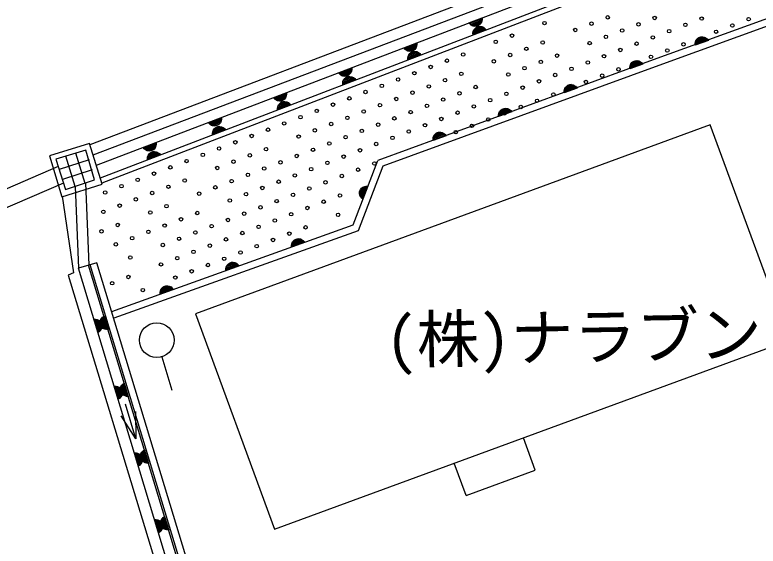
# Model space of a CAD drawing. Units: millimetres, scale not verified. Extents: x 40000 to 680000, y 20000 to 380000.
# Drawn here: x 485847 to 507158, y 293350 to 308576 of the extents above; entities that cross this region are included whole.
import ezdxf
from ezdxf.enums import TextEntityAlignment as Align

# ---------------------------------------------------------------- set-up
doc = ezdxf.new("R2010")
doc.units = ezdxf.units.MM
doc.header["$LTSCALE"] = 1000
doc.layers.add('M-BGD', color=7, linetype='Continuous', lineweight=25)
doc.styles.add('ＭＳ ゴシック', font='')
doc.styles.get('ＭＳ ゴシック').set_extended_font_data('MS Gothic')

msp = doc.modelspace()

# ---------------------------------------------------------------- linework, layer by layer
at = {"layer": 'M-BGD'}
for p, q in [((509829, 313161), (488000, 304850)), ((488089, 304563), (509936, 312881)), ((510001, 312598), (488181, 304262)), ((518417, 312457), (504250, 307325)), ((510086, 312258), (488293, 303897)), ((504318, 307137), (518427, 312248)), ((510140, 312118), (488337, 303753)), ((498867, 308344), (499241, 308487)), ((499240, 308460), (498885, 308325)), ((498904, 308305), (499240, 308433)), ((499235, 308405), (498928, 308287)), ((499235, 308394), (499214, 308339)), ((499242, 308439), (499235, 308394)), ((499241, 308487), (499242, 308439)), ((498898, 308307), (498867, 308344)), ((498934, 308279), (498898, 308307)), ((498986, 308252), (498934, 308279)), ((498953, 308270), (499225, 308374)), ((499319, 308187), (498983, 308058)), ((498983, 308031), (499338, 308167)), ((499212, 308342), (498986, 308256)), ((499036, 308245), (498986, 308252)), ((498988, 308086), (499296, 308204)), ((499270, 308221), (498998, 308117)), ((499009, 308152), (499042, 308190)), ((499012, 308149), (499238, 308236)), ((499085, 308248), (499036, 308245)), ((499038, 308249), (499178, 308302)), ((499042, 308190), (499080, 308221)), ((499185, 308242), (499046, 308189)), ((499080, 308221), (499138, 308244)), ((499143, 308270), (499085, 308248)), ((499138, 308244), (499187, 308246)), ((499181, 308301), (499143, 308270)), ((499214, 308339), (499181, 308301)), ((499187, 308246), (499237, 308240)), ((499237, 308240), (499289, 308213)), ((499289, 308213), (499326, 308185)), ((499326, 308185), (499356, 308147)), ((498981, 308053), (498989, 308097)), ((498983, 308004), (498981, 308053)), ((499356, 308147), (498983, 308004)), ((498989, 308097), (499009, 308152)), ((496999, 307631), (497373, 307773)), ((497372, 307747), (497017, 307611)), ((497373, 307773), (497374, 307725)), ((505356, 307758), (505364, 307802)), ((505357, 307709), (505356, 307758)), ((505357, 307736), (505715, 307866)), ((505733, 307846), (505357, 307709)), ((505697, 307886), (505358, 307763)), ((505364, 307791), (505673, 307904)), ((505364, 307802), (505386, 307857)), ((505648, 307921), (505374, 307822)), ((505386, 307857), (505419, 307895)), ((505388, 307853), (505616, 307936)), ((505419, 307895), (505458, 307925)), ((505563, 307944), (505423, 307893)), ((505458, 307925), (505516, 307946)), ((505516, 307946), (505566, 307948)), ((505566, 307948), (505615, 307940)), ((505615, 307940), (505667, 307912)), ((505667, 307912), (505703, 307884)), ((505703, 307884), (505733, 307846)), ((497029, 307593), (496999, 307631)), ((497066, 307565), (497029, 307593)), ((497035, 307591), (497372, 307720)), ((497367, 307691), (497059, 307574)), ((497118, 307538), (497066, 307565)), ((497085, 307557), (497357, 307660)), ((497343, 307629), (497117, 307542)), ((497167, 307531), (497118, 307538)), ((497217, 307534), (497167, 307531)), ((497170, 307536), (497309, 307589)), ((497318, 307525), (497179, 307471)), ((497213, 307504), (497271, 307526)), ((497275, 307556), (497217, 307534)), ((497271, 307526), (497320, 307529)), ((497313, 307587), (497275, 307556)), ((497346, 307625), (497313, 307587)), ((497320, 307529), (497370, 307522)), ((497366, 307680), (497346, 307625)), ((497374, 307725), (497366, 307680)), ((504250, 307325), (496254, 304401)), ((497114, 307335), (497122, 307380)), ((497116, 307287), (497114, 307335)), ((497453, 307470), (497116, 307340)), ((497116, 307313), (497471, 307450)), ((497489, 307430), (497116, 307287)), ((497122, 307369), (497429, 307487)), ((497122, 307380), (497142, 307435)), ((497403, 307504), (497131, 307400)), ((497142, 307435), (497175, 307473)), ((497145, 307432), (497371, 307518)), ((497175, 307473), (497213, 307504)), ((497370, 307522), (497422, 307495)), ((497422, 307495), (497459, 307468)), ((497459, 307468), (497489, 307430)), ((496408, 304245), (504318, 307137)), ((503476, 307075), (503485, 307119)), ((503853, 307163), (503477, 307026)), ((503478, 307053), (503835, 307183)), ((503817, 307203), (503479, 307080)), ((503484, 307108), (503793, 307221)), ((503485, 307119), (503506, 307174)), ((503768, 307238), (503494, 307139)), ((503506, 307174), (503539, 307211)), ((503508, 307170), (503736, 307253)), ((503539, 307211), (503578, 307242)), ((503683, 307261), (503543, 307210)), ((503578, 307242), (503637, 307263)), ((503637, 307263), (503686, 307265)), ((503686, 307265), (503735, 307257)), ((503735, 307257), (503787, 307229)), ((503787, 307229), (503823, 307201)), ((503823, 307201), (503853, 307163)), ((495131, 306917), (495504, 307060)), ((495161, 306879), (495131, 306917)), ((495504, 307033), (495149, 306897)), ((495167, 306877), (495503, 307006)), ((495498, 306977), (495191, 306860)), ((495217, 306843), (495488, 306947)), ((495475, 306915), (495249, 306828)), ((495477, 306911), (495445, 306873)), ((495498, 306966), (495477, 306911)), ((495506, 307011), (495498, 306966)), ((495504, 307060), (495506, 307011)), ((503477, 307026), (503476, 307075)), ((495197, 306852), (495161, 306879)), ((495249, 306824), (495197, 306852)), ((495299, 306818), (495249, 306824)), ((495249, 306596), (495604, 306733)), ((495622, 306713), (495249, 306569)), ((495586, 306752), (495250, 306623)), ((495255, 306652), (495562, 306770)), ((495255, 306663), (495275, 306718)), ((495536, 306787), (495264, 306682)), ((495275, 306718), (495308, 306756)), ((495278, 306714), (495504, 306801)), ((495348, 306820), (495299, 306818)), ((495302, 306822), (495441, 306875)), ((495308, 306756), (495346, 306787)), ((495451, 306808), (495312, 306754)), ((495346, 306787), (495404, 306809)), ((495406, 306843), (495348, 306820)), ((495404, 306809), (495453, 306812)), ((495445, 306873), (495406, 306843)), ((495453, 306812), (495503, 306805)), ((495503, 306805), (495555, 306778)), ((495555, 306778), (495592, 306750)), ((495592, 306750), (495622, 306713)), ((495247, 306618), (495255, 306663)), ((495249, 306569), (495247, 306618)), ((501973, 306479), (501597, 306343)), ((501598, 306370), (501955, 306500)), ((501937, 306520), (501599, 306397)), ((501604, 306425), (501914, 306538)), ((501605, 306436), (501626, 306491)), ((501888, 306555), (501615, 306456)), ((501626, 306491), (501660, 306528)), ((501629, 306487), (501856, 306570)), ((501660, 306528), (501699, 306558)), ((501803, 306577), (501663, 306527)), ((501699, 306558), (501757, 306580)), ((501757, 306580), (501806, 306582)), ((501806, 306582), (501856, 306574)), ((501856, 306574), (501907, 306546)), ((501907, 306546), (501943, 306518)), ((501943, 306518), (501973, 306479)), ((493262, 306203), (493636, 306346)), ((493635, 306319), (493280, 306183)), ((493299, 306164), (493635, 306292)), ((493630, 306263), (493323, 306146)), ((493630, 306253), (493609, 306198)), ((493637, 306297), (493630, 306253)), ((493636, 306346), (493637, 306297)), ((501596, 306392), (501605, 306436)), ((501597, 306343), (501596, 306392)), ((493293, 306166), (493262, 306203)), ((493329, 306138), (493293, 306166)), ((493381, 306111), (493329, 306138)), ((493348, 306129), (493620, 306233)), ((493607, 306201), (493381, 306115)), ((493431, 306104), (493381, 306111)), ((493719, 306035), (493383, 305906)), ((493388, 305935), (493695, 306053)), ((493669, 306070), (493397, 305965)), ((493408, 306001), (493441, 306039)), ((493411, 305997), (493637, 306084)), ((493480, 306107), (493431, 306104)), ((493433, 306108), (493573, 306161)), ((493441, 306039), (493479, 306070)), ((493584, 306090), (493445, 306037)), ((493479, 306070), (493537, 306092)), ((493538, 306129), (493480, 306107)), ((493537, 306092), (493587, 306095)), ((493576, 306160), (493538, 306129)), ((493609, 306198), (493576, 306160)), ((493587, 306095), (493636, 306088)), ((493636, 306088), (493688, 306061)), ((493688, 306061), (493725, 306033)), ((493725, 306033), (493755, 305996)), ((493380, 305901), (493388, 305945)), ((493382, 305852), (493380, 305901)), ((493382, 305879), (493737, 306015)), ((493755, 305996), (493382, 305852)), ((493388, 305945), (493408, 306001)), ((500057, 305837), (499719, 305714)), ((499725, 305742), (500034, 305855)), ((500008, 305872), (499735, 305773)), ((499747, 305808), (499780, 305845)), ((499749, 305804), (499976, 305887)), ((499780, 305845), (499819, 305875)), ((499924, 305894), (499784, 305843)), ((499819, 305875), (499877, 305897)), ((499877, 305897), (499926, 305899)), ((499926, 305899), (499976, 305891)), ((499976, 305891), (500028, 305863)), ((500028, 305863), (500064, 305835)), ((500064, 305835), (500093, 305796)), ((491394, 305490), (491767, 305632)), ((491767, 305605), (491412, 305470)), ((491767, 305632), (491769, 305584)), ((500093, 305796), (499717, 305660)), ((499717, 305708), (499725, 305753)), ((499717, 305660), (499717, 305708)), ((499718, 305687), (500075, 305816)), ((499725, 305753), (499747, 305808)), ((505786, 305425), (491024, 300011)), ((491424, 305452), (491394, 305490)), ((491461, 305424), (491424, 305452)), ((491430, 305450), (491767, 305578)), ((491762, 305550), (491454, 305432)), ((491513, 305397), (491461, 305424)), ((491480, 305415), (491752, 305519)), ((491738, 305487), (491512, 305401)), ((491562, 305390), (491513, 305397)), ((491612, 305393), (491562, 305390)), ((491565, 305394), (491704, 305448)), ((491670, 305415), (491612, 305393)), ((491708, 305446), (491670, 305415)), ((491741, 305484), (491708, 305446)), ((491761, 305539), (491741, 305484)), ((491769, 305584), (491761, 305539)), ((508049, 299253), (505786, 305425)), ((491513, 305183), (491521, 305228)), ((491515, 305135), (491513, 305183)), ((491515, 305162), (491870, 305298)), ((491888, 305278), (491515, 305135)), ((491852, 305318), (491516, 305189)), ((491521, 305217), (491828, 305335)), ((491521, 305228), (491541, 305283)), ((491802, 305352), (491530, 305248)), ((491541, 305283), (491574, 305321)), ((491544, 305280), (491770, 305367)), ((491574, 305321), (491612, 305352)), ((491717, 305373), (491578, 305320)), ((491612, 305352), (491670, 305374)), ((491670, 305374), (491720, 305377)), ((491720, 305377), (491769, 305371)), ((491769, 305371), (491821, 305344)), ((491821, 305344), (491858, 305316)), ((491858, 305316), (491888, 305278)), ((498129, 305189), (497855, 305090)), ((497869, 305121), (498097, 305204)), ((497900, 305162), (497939, 305192)), ((498044, 305211), (497904, 305160)), ((497939, 305192), (497997, 305214)), ((497997, 305214), (498047, 305216)), ((498047, 305216), (498096, 305208)), ((498096, 305208), (498148, 305180)), ((498148, 305180), (498184, 305151)), ((497837, 305025), (497845, 305070)), ((497838, 304977), (497837, 305025)), ((497838, 305004), (498196, 305133)), ((498214, 305113), (497838, 304977)), ((498178, 305154), (497839, 305031)), ((497845, 305059), (498154, 305172)), ((497845, 305070), (497867, 305125)), ((497867, 305125), (497900, 305162)), ((498184, 305151), (498214, 305113)), ((487988, 304890), (486836, 304535)), ((488347, 303720), (487988, 304890)), ((489525, 304776), (489899, 304919)), ((489556, 304738), (489525, 304776)), ((489899, 304892), (489544, 304756)), ((489562, 304736), (489898, 304865)), ((489893, 304836), (489586, 304719)), ((489612, 304702), (489883, 304806)), ((489870, 304774), (489644, 304687)), ((489872, 304770), (489840, 304732)), ((489893, 304825), (489872, 304770)), ((489901, 304870), (489893, 304825)), ((489899, 304919), (489901, 304870)), ((487886, 304701), (487025, 304437)), ((487866, 303746), (487599, 304613)), ((488134, 303844), (487886, 304701)), ((489592, 304710), (489556, 304738)), ((489644, 304683), (489592, 304710)), ((489694, 304676), (489644, 304683)), ((489648, 304444), (490003, 304581)), ((490021, 304561), (489648, 304418)), ((489985, 304601), (489649, 304471)), ((489654, 304500), (489961, 304618)), ((489654, 304511), (489675, 304566)), ((489935, 304635), (489663, 304531)), ((489675, 304566), (489707, 304604)), ((489677, 304563), (489903, 304649)), ((489743, 304679), (489694, 304676)), ((489697, 304681), (489836, 304734)), ((489707, 304604), (489746, 304635)), ((489850, 304656), (489711, 304602)), ((489801, 304701), (489743, 304679)), ((489746, 304635), (489803, 304657)), ((489840, 304732), (489801, 304701)), ((489803, 304657), (489853, 304660)), ((489853, 304660), (489902, 304653)), ((489902, 304653), (489954, 304626)), ((489954, 304626), (489991, 304599)), ((489991, 304599), (490021, 304561)), ((486836, 304535), (487195, 303366)), ((487025, 304437), (487302, 303573)), ((487975, 304424), (487118, 304149)), ((487579, 303658), (487312, 304525)), ((489646, 304466), (489654, 304511)), ((489648, 304418), (489646, 304466)), ((495545, 302554), (496254, 304401)), ((487093, 304226), (481955, 302023)), ((488068, 304136), (487210, 303861)), ((495699, 302397), (496408, 304245)), ((487244, 303755), (482079, 301538)), ((487195, 303366), (488347, 303720)), ((487302, 303573), (488134, 303844)), ((487870, 303758), (487964, 301403)), ((487574, 303662), (487668, 301313)), ((495728, 303460), (495731, 303509)), ((495731, 303509), (495754, 303567)), ((495786, 303600), (495732, 303461)), ((495739, 303409), (495826, 303635)), ((495858, 303650), (495754, 303378)), ((495754, 303567), (495784, 303605)), ((495770, 303350), (495888, 303658)), ((495784, 303605), (495823, 303638)), ((495917, 303664), (495788, 303327)), ((495808, 303309), (495944, 303664)), ((495823, 303638), (495878, 303658)), ((495971, 303664), (495828, 303291)), ((495878, 303658), (495923, 303667)), ((495923, 303667), (495971, 303664)), ((487205, 303384), (487527, 301186)), ((495735, 303410), (495728, 303460)), ((495762, 303358), (495735, 303410)), ((495790, 303322), (495762, 303358)), ((495828, 303291), (495790, 303322)), ((488627, 300079), (495545, 302554)), ((488694, 299890), (495699, 302397)), ((494157, 302058), (493780, 301923)), ((493780, 301972), (493789, 302016)), ((493781, 301950), (494139, 302078)), ((494121, 302098), (493782, 301977)), ((493788, 302005), (494098, 302116)), ((493789, 302016), (493810, 302071)), ((494073, 302134), (493799, 302035)), ((493810, 302071), (493844, 302108)), ((493813, 302067), (494041, 302149)), ((493844, 302108), (493883, 302138)), ((493988, 302156), (493848, 302106)), ((493883, 302138), (493941, 302159)), ((493941, 302159), (493991, 302161)), ((493991, 302161), (494040, 302153)), ((494040, 302153), (494092, 302124)), ((494092, 302124), (494127, 302096)), ((494127, 302096), (494157, 302058)), ((493780, 301923), (493780, 301972)), ((488199, 301474), (487673, 301314)), ((491983, 288115), (487960, 301401)), ((492031, 288129), (488008, 301416)), ((492224, 288184), (488199, 301474)), ((492274, 301384), (491897, 301249)), ((491898, 301276), (492256, 301404)), ((492238, 301424), (491899, 301303)), ((491905, 301331), (492215, 301442)), ((491905, 301342), (491927, 301397)), ((492189, 301460), (491915, 301362)), ((491927, 301397), (491961, 301434)), ((491930, 301393), (492157, 301475)), ((491961, 301434), (492000, 301464)), ((492105, 301482), (491964, 301432)), ((492000, 301464), (492058, 301485)), ((492058, 301485), (492108, 301487)), ((492108, 301487), (492157, 301479)), ((492157, 301479), (492209, 301451)), ((492209, 301451), (492244, 301422)), ((492244, 301422), (492274, 301384)), ((487527, 301186), (487376, 301112)), ((491695, 288032), (487673, 301314)), ((491897, 301298), (491905, 301342)), ((491897, 301249), (491897, 301298)), ((487376, 301112), (492397, 284571)), ((490391, 300710), (490014, 300575)), ((490015, 300602), (490373, 300730)), ((490355, 300750), (490016, 300629)), ((490022, 300658), (490332, 300768)), ((490022, 300668), (490044, 300723)), ((490306, 300786), (490032, 300688)), ((490044, 300723), (490078, 300760)), ((490047, 300720), (490274, 300801)), ((490078, 300760), (490117, 300790)), ((490222, 300809), (490081, 300759)), ((490117, 300790), (490175, 300811)), ((490175, 300811), (490225, 300813)), ((490225, 300813), (490274, 300805)), ((490274, 300805), (490326, 300777)), ((490326, 300777), (490361, 300748)), ((490361, 300748), (490391, 300710)), ((490014, 300624), (490022, 300668)), ((490014, 300575), (490014, 300624)), ((488115, 299855), (488163, 299853)), ((488231, 299472), (488115, 299855)), ((488141, 299852), (488252, 299489)), ((488163, 299853), (488207, 299842)), ((488302, 299826), (488333, 299876)), ((488323, 299857), (488407, 299578)), ((488333, 299876), (488363, 299910)), ((488437, 299567), (488342, 299881)), ((488361, 299904), (488465, 299559)), ((488363, 299910), (488403, 299938)), ((488492, 299557), (488382, 299921)), ((488403, 299938), (488519, 299555)), ((491024, 300011), (493287, 293839)), ((488273, 299506), (488168, 299850)), ((488197, 299843), (488292, 299528)), ((488207, 299842), (488261, 299818)), ((488311, 299553), (488226, 299831)), ((488257, 299815), (488327, 299584)), ((488261, 299818), (488296, 299782)), ((488291, 299727), (488292, 299777)), ((488309, 299668), (488291, 299727)), ((488292, 299777), (488302, 299826)), ((488338, 299636), (488294, 299779)), ((488296, 299782), (488324, 299742)), ((488296, 299774), (488339, 299631)), ((488376, 299594), (488306, 299826)), ((488337, 299627), (488309, 299668)), ((488324, 299742), (488342, 299682)), ((488342, 299682), (488342, 299633)), ((488270, 299500), (488231, 299472)), ((488301, 299534), (488270, 299500)), ((488331, 299584), (488301, 299534)), ((488342, 299633), (488331, 299584)), ((488373, 299592), (488337, 299627)), ((488426, 299568), (488373, 299592)), ((488470, 299557), (488426, 299568)), ((488519, 299555), (488470, 299557)), ((493287, 293839), (508049, 299253)), ((490058, 298775), (490343, 297816)), ((488694, 297941), (488743, 297939)), ((488810, 297558), (488694, 297941)), ((488721, 297938), (488831, 297575)), ((488743, 297939), (488787, 297928)), ((488852, 297591), (488748, 297936)), ((488882, 297911), (488913, 297962)), ((488903, 297943), (488987, 297664)), ((488913, 297962), (488943, 297996)), ((489017, 297652), (488921, 297967)), ((488941, 297990), (489045, 297645)), ((488943, 297996), (488983, 298024)), ((489072, 297643), (488962, 298007)), ((488983, 298024), (489099, 297641)), ((488776, 297929), (488872, 297614)), ((488787, 297928), (488840, 297903)), ((488890, 297638), (488806, 297917)), ((488837, 297901), (488907, 297670)), ((488840, 297903), (488876, 297868)), ((488871, 297813), (488872, 297862)), ((488889, 297754), (488871, 297813)), ((488872, 297862), (488882, 297911)), ((488917, 297722), (488874, 297864)), ((488876, 297868), (488904, 297828)), ((488876, 297859), (488919, 297717)), ((488956, 297680), (488886, 297912)), ((488917, 297713), (488889, 297754)), ((488904, 297828), (488922, 297768)), ((488922, 297768), (488921, 297719)), ((488850, 297586), (488810, 297558)), ((488880, 297620), (488850, 297586)), ((488911, 297670), (488880, 297620)), ((488921, 297719), (488911, 297670)), ((488952, 297678), (488917, 297713)), ((489006, 297653), (488952, 297678)), ((489050, 297643), (489006, 297653)), ((489099, 297641), (489050, 297643)), ((489317, 296428), (489019, 297417)), ((489317, 296428), (488896, 297084)), ((489307, 297209), (489317, 296428)), ((500770, 295523), (500427, 296458)), ((489274, 296026), (489323, 296024)), ((489390, 295644), (489274, 296026)), ((489301, 296024), (489411, 295660)), ((489323, 296024), (489367, 296014)), ((489432, 295677), (489328, 296022)), ((489356, 296015), (489451, 295700)), ((489461, 295997), (489492, 296047)), ((489482, 296029), (489567, 295750)), ((489492, 296047), (489523, 296082)), ((489596, 295738), (489501, 296053)), ((489520, 296076), (489625, 295731)), ((489523, 296082), (489562, 296109)), ((489651, 295729), (489541, 296093)), ((489562, 296109), (489678, 295727)), ((489367, 296014), (489420, 295989)), ((489470, 295724), (489386, 296003)), ((489416, 295987), (489487, 295755)), ((489420, 295989), (489456, 295954)), ((489450, 295899), (489451, 295948)), ((489468, 295840), (489450, 295899)), ((489451, 295948), (489461, 295997)), ((489497, 295808), (489454, 295950)), ((489455, 295945), (489498, 295803)), ((489456, 295954), (489484, 295913)), ((489536, 295766), (489466, 295998)), ((489496, 295799), (489468, 295840)), ((489484, 295913), (489502, 295854)), ((489501, 295805), (489491, 295756)), ((489502, 295854), (489501, 295805)), ((489430, 295671), (489390, 295644)), ((489460, 295706), (489430, 295671)), ((489491, 295756), (489460, 295706)), ((489532, 295764), (489496, 295799)), ((489586, 295739), (489532, 295764)), ((489630, 295729), (489586, 295739)), ((489678, 295727), (489630, 295729)), ((498789, 294797), (498446, 295731)), ((498789, 294797), (500770, 295523)), ((489854, 294112), (489902, 294110)), ((489970, 293729), (489854, 294112)), ((489880, 294110), (489991, 293746)), ((489902, 294110), (489946, 294100)), ((490012, 293763), (489907, 294108)), ((489936, 294101), (490031, 293786)), ((489946, 294100), (490000, 294075)), ((490041, 294083), (490072, 294133)), ((490062, 294115), (490146, 293836)), ((490072, 294133), (490102, 294168)), ((490176, 293824), (490081, 294139)), ((490100, 294162), (490204, 293817)), ((490102, 294168), (490142, 294195)), ((490231, 293815), (490121, 294178)), ((490142, 294195), (490258, 293812)), ((490050, 293810), (489965, 294089)), ((489996, 294073), (490066, 293841)), ((490000, 294075), (490035, 294040)), ((490030, 293985), (490031, 294034)), ((490048, 293926), (490030, 293985)), ((490031, 294034), (490041, 294083)), ((490077, 293894), (490033, 294036)), ((490035, 294040), (490063, 293999)), ((490035, 294031), (490078, 293889)), ((490115, 293852), (490045, 294083)), ((490076, 293885), (490048, 293926)), ((490063, 293999), (490081, 293940)), ((490081, 293891), (490070, 293842)), ((490112, 293850), (490076, 293885)), ((490081, 293940), (490081, 293891)), ((490009, 293757), (489970, 293729)), ((490040, 293791), (490009, 293757)), ((490070, 293842), (490040, 293791)), ((490165, 293825), (490112, 293850)), ((490209, 293814), (490165, 293825)), ((490258, 293812), (490209, 293814))]:
    msp.add_line(p, q, dxfattribs=at)
for centre, radius in [((501034, 308341), 49.8), ((502847, 308504), 49.8), ((504193, 308487), 49.8), ((505540, 308470), 49.8), ((506886, 308453), 49.8), ((501914, 308144), 49.8), ((502381, 308324), 49.8), ((503260, 308127), 49.8), ((503727, 308307), 49.8), ((505073, 308290), 49.8), ((506419, 308273), 49.8), ((500101, 307982), 49.8), ((502794, 307947), 49.8), ((504140, 307930), 49.8), ((504606, 308110), 49.8), ((505953, 308093), 49.8), ((499635, 307802), 49.8), ((500981, 307785), 49.8), ((502327, 307768), 49.8), ((503673, 307750), 49.8), ((505019, 307733), 49.8), ((500514, 307605), 49.8), ((503207, 307571), 49.8), ((504553, 307554), 49.8), ((498235, 307262), 49.8), ((498702, 307442), 49.8), ((500048, 307425), 49.8), ((501394, 307408), 49.8), ((502740, 307391), 49.8), ((504086, 307374), 49.8), ((497768, 307083), 49.8), ((499581, 307245), 49.8), ((500461, 307049), 49.8), ((500927, 307228), 49.8), ((502274, 307211), 49.8), ((503620, 307194), 49.8), ((497302, 306903), 49.8), ((498648, 306886), 49.8), ((499994, 306869), 49.8), ((501340, 306852), 49.8), ((501807, 307031), 49.8), ((502687, 306834), 49.8), ((503153, 307014), 49.8), ((496835, 306723), 49.8), ((498181, 306706), 49.8), ((500874, 306672), 49.8), ((502220, 306655), 49.8), ((496369, 306543), 49.8), ((497715, 306526), 49.8), ((499061, 306509), 49.8), ((500407, 306492), 49.8), ((501754, 306475), 49.8), ((495902, 306364), 49.8), ((497248, 306347), 49.8), ((498595, 306329), 49.8), ((499941, 306312), 49.8), ((501287, 306295), 49.8), ((494969, 306004), 49.8), ((495436, 306184), 49.8), ((496315, 305987), 49.8), ((496782, 306167), 49.8), ((498128, 306149), 49.8), ((499474, 306132), 49.8), ((500820, 306115), 49.8), ((494503, 305824), 49.8), ((495849, 305807), 49.8), ((497195, 305790), 49.8), ((497662, 305970), 49.8), ((498541, 305773), 49.8), ((499008, 305953), 49.8), ((500354, 305936), 49.8), ((494036, 305644), 49.8), ((495382, 305627), 49.8), ((496728, 305610), 49.8), ((498075, 305593), 49.8), ((499421, 305576), 49.8), ((499887, 305756), 49.8), ((493569, 305465), 49.8), ((494916, 305448), 49.8), ((496262, 305430), 49.8), ((497608, 305413), 49.8), ((498954, 305396), 49.8), ((493103, 305285), 49.8), ((494449, 305268), 49.8), ((495795, 305251), 49.8), ((497141, 305234), 49.8), ((498488, 305216), 49.8), ((492170, 304925), 49.8), ((492636, 305105), 49.8), ((493983, 305088), 49.8), ((495329, 305071), 49.8), ((496675, 305054), 49.8), ((491703, 304746), 49.8), ((493049, 304728), 49.8), ((494396, 304711), 49.8), ((494862, 304891), 49.8), ((496208, 304874), 49.8), ((491237, 304566), 49.8), ((492583, 304549), 49.8), ((493929, 304532), 49.8), ((495275, 304514), 49.8), ((495742, 304694), 49.8), ((490770, 304386), 49.8), ((492116, 304369), 49.8), ((493462, 304352), 49.8), ((494809, 304335), 49.8), ((496155, 304318), 49.8), ((490304, 304206), 49.8), ((491650, 304189), 49.8), ((492996, 304172), 49.8), ((494342, 304155), 49.8), ((495688, 304138), 49.8), ((489837, 304026), 49.8), ((492529, 303992), 49.8), ((493876, 303975), 49.8), ((495222, 303958), 49.8), ((488904, 303667), 49.8), ((489370, 303847), 49.8), ((490250, 303650), 49.8), ((490717, 303830), 49.8), ((492063, 303812), 49.8), ((493409, 303795), 49.8), ((494755, 303778), 49.8), ((488437, 303487), 49.8), ((489783, 303470), 49.8), ((491130, 303453), 49.8), ((491596, 303633), 49.8), ((492476, 303436), 49.8), ((492942, 303616), 49.8), ((494289, 303599), 49.8), ((489317, 303290), 49.8), ((492009, 303256), 49.8), ((493355, 303239), 49.8), ((493822, 303419), 49.8), ((494702, 303222), 49.8), ((495168, 303401), 49.8), ((488850, 303110), 49.8), ((490196, 303093), 49.8), ((492889, 303059), 49.8), ((494235, 303042), 49.8), ((488384, 302931), 49.8), ((489730, 302914), 49.8), ((491076, 302896), 49.8), ((492422, 302879), 49.8), ((493769, 302862), 49.8), ((495115, 302845), 49.8), ((490610, 302717), 49.8), ((491956, 302699), 49.8), ((493302, 302682), 49.8), ((488330, 302374), 49.8), ((488797, 302554), 49.8), ((490143, 302537), 49.8), ((491489, 302520), 49.8), ((492835, 302503), 49.8), ((494182, 302486), 49.8), ((489210, 302177), 49.8), ((489676, 302357), 49.8), ((490556, 302160), 49.8), ((491023, 302340), 49.8), ((492369, 302323), 49.8), ((493715, 302306), 49.8), ((488743, 301998), 49.8), ((490089, 301980), 49.8), ((491436, 301963), 49.8), ((491902, 302143), 49.8), ((492782, 301946), 49.8), ((493248, 302126), 49.8), ((490969, 301784), 49.8), ((492315, 301766), 49.8), ((489156, 301621), 49.8), ((490503, 301604), 49.8), ((491849, 301587), 49.8), ((490036, 301424), 49.8), ((491382, 301407), 49.8), ((490916, 301227), 49.8), ((488636, 300885), 49.8), ((489103, 301064), 49.8), ((490449, 301047), 49.8), ((489516, 300688), 49.8), ((489916, 299254), 500)]:
    msp.add_circle(centre, radius, dxfattribs=at)

# ---------------------------------------------------------------- texts
at = {"layer": 'M-BGD', "style": 'ＭＳ ゴシック'}
msp.add_text('(株)ナラブン', height=1320, rotation=1, dxfattribs=at).set_placement((496487, 298197), align=Align.BOTTOM_LEFT)

doc.saveas('drawing.dxf')
